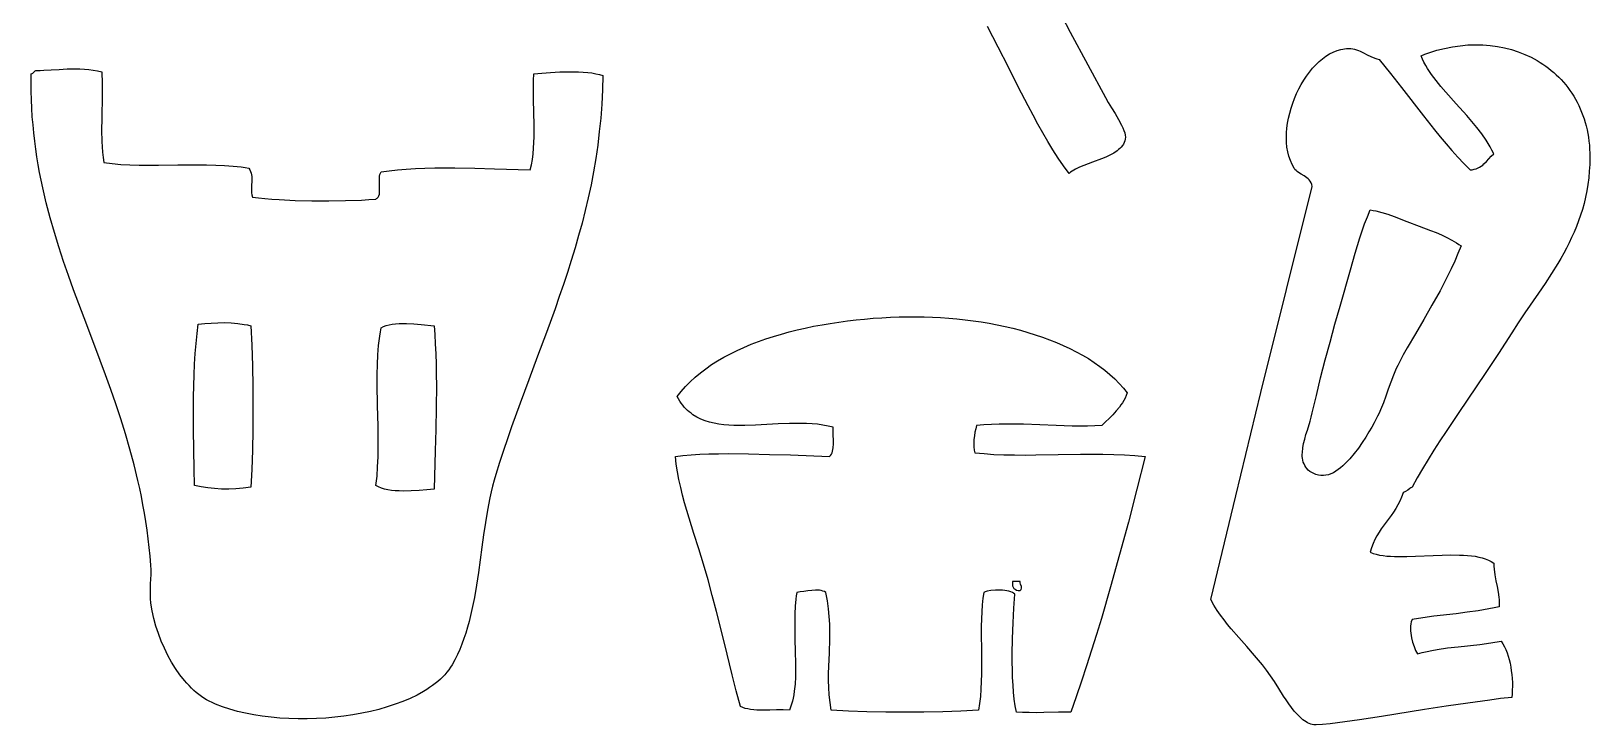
# Model space of a CAD drawing. Extents: x 4.8 to 43.2, y 0 to 48.
# Drawn here: x 13.63 to 24.35, y 25.24 to 30.01 of the extents above; entities that cross this region are included whole.
import ezdxf

# ---------------------------------------------------------------- set-up
doc = ezdxf.new("R2010")
doc.units = 0
doc.layers.add('Default_Layer', color=1, linetype='CONTINUOUS')

msp = doc.modelspace()

# ---------------------------------------------------------------- linework, layer by layer
at = {"layer": 'Default_Layer'}
msp.add_lwpolyline([(20.716, 30.116), (20.774, 30.006), (20.894, 29.78), (21.016, 29.556), (21.036, 29.522), (21.059, 29.485), (21.083, 29.445), (21.107, 29.405), (21.127, 29.366), (21.136, 29.347), (21.143, 29.329), (21.149, 29.312), (21.153, 29.297), (21.154, 29.282), (21.153, 29.269), (21.15, 29.257), (21.145, 29.246), (21.14, 29.235), (21.133, 29.225), (21.125, 29.215), (21.116, 29.206), (21.107, 29.197), (21.096, 29.189), (21.073, 29.173), (21.046, 29.159), (21.018, 29.146), (20.989, 29.134), (20.927, 29.111), (20.867, 29.088), (20.838, 29.076), (20.811, 29.063), (20.787, 29.048), (20.776, 29.041), (20.766, 29.032), (20.728, 29.085), (20.691, 29.139), (20.655, 29.195), (20.62, 29.253), (20.586, 29.312), (20.552, 29.373), (20.518, 29.435), (20.484, 29.499), (20.417, 29.629), (20.349, 29.764), (20.278, 29.903), (20.205, 30.044)], dxfattribs=at)
for points in [[(22.838, 26.425), (22.858, 26.417), (22.879, 26.411), (22.902, 26.406), (22.926, 26.402), (22.951, 26.399), (22.977, 26.397), (23.004, 26.395), (23.031, 26.395), (23.089, 26.395), (23.149, 26.397), (23.271, 26.403), (23.332, 26.405), (23.393, 26.407), (23.451, 26.406), (23.479, 26.405), (23.507, 26.403), (23.533, 26.4), (23.559, 26.397), (23.584, 26.392), (23.607, 26.386), (23.629, 26.379), (23.65, 26.371), (23.669, 26.361), (23.687, 26.35), (23.688, 26.329), (23.69, 26.309), (23.695, 26.269), (23.702, 26.228), (23.71, 26.189), (23.717, 26.151), (23.723, 26.115), (23.725, 26.097), (23.725, 26.081), (23.725, 26.064), (23.724, 26.049), (23.689, 26.042), (23.653, 26.035), (23.579, 26.022), (23.504, 26.012), (23.428, 26.002), (23.275, 25.984), (23.199, 25.974), (23.125, 25.963), (23.12, 25.947), (23.117, 25.932), (23.115, 25.916), (23.114, 25.9), (23.115, 25.884), (23.116, 25.868), (23.118, 25.852), (23.121, 25.836), (23.129, 25.805), (23.139, 25.776), (23.15, 25.749), (23.162, 25.726), (23.194, 25.734), (23.228, 25.742), (23.262, 25.749), (23.297, 25.755), (23.37, 25.766), (23.443, 25.775), (23.592, 25.791), (23.666, 25.801), (23.737, 25.812), (23.749, 25.795), (23.76, 25.775), (23.77, 25.755), (23.779, 25.733), (23.787, 25.71), (23.793, 25.686), (23.799, 25.661), (23.804, 25.635), (23.808, 25.609), (23.811, 25.583), (23.813, 25.556), (23.815, 25.529), (23.815, 25.503), (23.814, 25.476), (23.813, 25.45), (23.811, 25.425), (23.734, 25.417), (23.659, 25.407), (23.509, 25.387), (23.36, 25.365), (23.211, 25.342), (22.914, 25.295), (22.764, 25.272), (22.613, 25.25), (22.561, 25.244), (22.51, 25.239), (22.466, 25.237), (22.45, 25.237), (22.439, 25.238), (22.428, 25.242), (22.418, 25.246), (22.407, 25.251), (22.396, 25.257), (22.375, 25.272), (22.355, 25.289), (22.335, 25.31), (22.315, 25.332), (22.296, 25.356), (22.277, 25.382), (22.259, 25.408), (22.241, 25.434), (22.209, 25.486), (22.179, 25.535), (22.152, 25.575), (22.125, 25.613), (22.097, 25.649), (22.07, 25.683), (22.042, 25.715), (21.988, 25.777), (21.934, 25.837), (21.882, 25.897), (21.856, 25.927), (21.832, 25.959), (21.808, 25.991), (21.784, 26.025), (21.762, 26.061), (21.74, 26.099), (21.912, 26.813), (22.086, 27.525), (22.262, 28.235), (22.439, 28.944), (22.436, 28.957), (22.431, 28.969), (22.425, 28.98), (22.418, 28.989), (22.41, 28.997), (22.402, 29.004), (22.383, 29.017), (22.363, 29.029), (22.344, 29.04), (22.336, 29.046), (22.327, 29.053), (22.32, 29.061), (22.314, 29.069), (22.3, 29.095), (22.288, 29.123), (22.278, 29.152), (22.27, 29.182), (22.265, 29.214), (22.262, 29.246), (22.261, 29.279), (22.262, 29.312), (22.265, 29.346), (22.269, 29.38), (22.276, 29.415), (22.284, 29.449), (22.293, 29.483), (22.305, 29.517), (22.317, 29.55), (22.331, 29.583), (22.347, 29.615), (22.363, 29.646), (22.381, 29.675), (22.4, 29.704), (22.42, 29.731), (22.441, 29.757), (22.463, 29.781), (22.486, 29.803), (22.509, 29.823), (22.533, 29.841), (22.558, 29.856), (22.583, 29.869), (22.609, 29.88), (22.635, 29.887), (22.648, 29.89), (22.661, 29.892), (22.674, 29.893), (22.688, 29.893), (22.703, 29.893), (22.717, 29.891), (22.73, 29.888), (22.743, 29.885), (22.756, 29.88), (22.768, 29.875), (22.791, 29.864), (22.816, 29.851), (22.841, 29.839), (22.869, 29.828), (22.884, 29.823), (22.9, 29.818), (22.977, 29.722), (23.053, 29.625), (23.204, 29.43), (23.28, 29.333), (23.319, 29.285), (23.359, 29.238), (23.399, 29.192), (23.439, 29.146), (23.481, 29.101), (23.524, 29.058), (23.539, 29.059), (23.553, 29.062), (23.566, 29.066), (23.579, 29.071), (23.59, 29.077), (23.601, 29.084), (23.611, 29.091), (23.62, 29.099), (23.638, 29.116), (23.654, 29.133), (23.67, 29.152), (23.687, 29.169), (23.675, 29.193), (23.662, 29.217), (23.649, 29.24), (23.634, 29.263), (23.604, 29.307), (23.571, 29.35), (23.537, 29.392), (23.501, 29.433), (23.428, 29.513), (23.357, 29.593), (23.323, 29.633), (23.29, 29.673), (23.26, 29.714), (23.245, 29.735), (23.232, 29.756), (23.219, 29.777), (23.207, 29.799), (23.197, 29.821), (23.187, 29.843), (23.214, 29.854), (23.241, 29.864), (23.295, 29.881), (23.349, 29.894), (23.403, 29.905), (23.456, 29.913), (23.509, 29.918), (23.561, 29.919), (23.613, 29.918), (23.663, 29.914), (23.713, 29.908), (23.762, 29.898), (23.809, 29.886), (23.855, 29.871), (23.9, 29.853), (23.944, 29.833), (23.985, 29.811), (24.006, 29.798), (24.025, 29.786), (24.045, 29.772), (24.064, 29.758), (24.082, 29.743), (24.1, 29.728), (24.117, 29.712), (24.134, 29.696), (24.151, 29.679), (24.166, 29.661), (24.182, 29.643), (24.196, 29.625), (24.21, 29.605), (24.224, 29.586), (24.237, 29.565), (24.249, 29.545), (24.261, 29.523), (24.272, 29.501), (24.282, 29.479), (24.291, 29.456), (24.3, 29.433), (24.308, 29.409), (24.316, 29.385), (24.323, 29.36), (24.329, 29.334), (24.334, 29.309), (24.338, 29.282), (24.342, 29.256), (24.345, 29.228), (24.346, 29.201), (24.348, 29.173), (24.348, 29.144), (24.347, 29.096), (24.344, 29.048), (24.34, 29.002), (24.334, 28.957), (24.327, 28.913), (24.318, 28.87), (24.308, 28.827), (24.297, 28.786), (24.284, 28.746), (24.27, 28.706), (24.256, 28.668), (24.24, 28.63), (24.223, 28.592), (24.206, 28.556), (24.187, 28.519), (24.168, 28.484), (24.148, 28.448), (24.128, 28.413), (24.085, 28.345), (24.041, 28.276), (23.995, 28.209), (23.902, 28.073), (23.856, 28.005), (23.811, 27.935), (23.766, 27.864), (23.72, 27.794), (23.628, 27.656), (23.446, 27.388), (23.359, 27.257), (23.316, 27.192), (23.275, 27.128), (23.235, 27.064), (23.197, 27), (23.16, 26.937), (23.125, 26.873), (23.117, 26.869), (23.11, 26.864), (23.095, 26.853), (23.08, 26.843), (23.072, 26.838), (23.063, 26.835), (23.053, 26.805), (23.041, 26.777), (23.028, 26.751), (23.013, 26.726), (22.997, 26.702), (22.981, 26.679), (22.947, 26.633), (22.913, 26.587), (22.898, 26.563), (22.883, 26.539), (22.869, 26.513), (22.857, 26.485), (22.846, 26.456), (22.838, 26.425)], [(14.113, 29.732), (14.115, 29.653), (14.115, 29.573), (14.113, 29.412), (14.112, 29.332), (14.114, 29.254), (14.116, 29.216), (14.118, 29.179), (14.122, 29.143), (14.127, 29.108), (14.184, 29.101), (14.244, 29.096), (14.307, 29.093), (14.371, 29.091), (14.436, 29.09), (14.503, 29.091), (14.637, 29.092), (14.769, 29.093), (14.834, 29.093), (14.897, 29.091), (14.958, 29.089), (15.016, 29.084), (15.072, 29.078), (15.099, 29.074), (15.124, 29.069), (15.131, 29.058), (15.136, 29.047), (15.14, 29.036), (15.142, 29.024), (15.144, 29.013), (15.144, 29.001), (15.144, 28.977), (15.142, 28.952), (15.142, 28.926), (15.142, 28.913), (15.143, 28.899), (15.146, 28.885), (15.149, 28.871), (15.19, 28.866), (15.235, 28.861), (15.283, 28.857), (15.334, 28.854), (15.442, 28.848), (15.557, 28.845), (15.674, 28.844), (15.789, 28.846), (15.899, 28.85), (15.95, 28.853), (15.999, 28.857), (16.003, 28.86), (16.007, 28.863), (16.014, 28.87), (16.018, 28.88), (16.022, 28.891), (16.023, 28.903), (16.024, 28.916), (16.024, 28.944), (16.023, 28.973), (16.023, 29.001), (16.024, 29.014), (16.026, 29.025), (16.03, 29.036), (16.035, 29.044), (16.089, 29.052), (16.146, 29.058), (16.207, 29.063), (16.27, 29.067), (16.336, 29.069), (16.403, 29.071), (16.471, 29.071), (16.541, 29.071), (16.679, 29.069), (16.815, 29.065), (17.06, 29.058), (17.068, 29.093), (17.075, 29.13), (17.08, 29.168), (17.083, 29.207), (17.085, 29.246), (17.086, 29.286), (17.086, 29.368), (17.082, 29.54), (17.082, 29.628), (17.083, 29.673), (17.085, 29.718), (17.139, 29.724), (17.199, 29.729), (17.263, 29.733), (17.329, 29.734), (17.361, 29.734), (17.393, 29.733), (17.425, 29.731), (17.455, 29.728), (17.484, 29.725), (17.511, 29.72), (17.536, 29.714), (17.559, 29.707), (17.557, 29.608), (17.552, 29.511), (17.545, 29.415), (17.535, 29.321), (17.524, 29.227), (17.51, 29.136), (17.495, 29.045), (17.478, 28.955), (17.459, 28.866), (17.438, 28.778), (17.416, 28.691), (17.393, 28.605), (17.368, 28.52), (17.342, 28.435), (17.316, 28.351), (17.288, 28.268), (17.26, 28.185), (17.231, 28.102), (17.171, 27.938), (17.111, 27.776), (17.05, 27.613), (16.99, 27.451), (16.932, 27.289), (16.903, 27.207), (16.876, 27.125), (16.849, 27.043), (16.823, 26.96), (16.812, 26.921), (16.801, 26.881), (16.791, 26.841), (16.782, 26.8), (16.766, 26.716), (16.752, 26.631), (16.739, 26.545), (16.727, 26.459), (16.704, 26.285), (16.691, 26.199), (16.676, 26.114), (16.659, 26.03), (16.65, 25.989), (16.64, 25.949), (16.629, 25.909), (16.617, 25.869), (16.604, 25.831), (16.59, 25.793), (16.575, 25.756), (16.559, 25.72), (16.542, 25.685), (16.523, 25.651), (16.512, 25.633), (16.5, 25.616), (16.487, 25.599), (16.473, 25.582), (16.458, 25.567), (16.442, 25.551), (16.425, 25.536), (16.407, 25.521), (16.388, 25.507), (16.368, 25.493), (16.348, 25.479), (16.326, 25.466), (16.282, 25.442), (16.234, 25.419), (16.184, 25.397), (16.131, 25.378), (16.076, 25.36), (16.019, 25.343), (15.961, 25.329), (15.901, 25.316), (15.84, 25.305), (15.778, 25.296), (15.716, 25.289), (15.653, 25.283), (15.589, 25.28), (15.526, 25.278), (15.463, 25.278), (15.4, 25.28), (15.338, 25.283), (15.277, 25.289), (15.217, 25.296), (15.159, 25.305), (15.102, 25.316), (15.047, 25.329), (14.994, 25.344), (14.944, 25.361), (14.896, 25.379), (14.873, 25.39), (14.851, 25.4), (14.833, 25.41), (14.815, 25.42), (14.798, 25.432), (14.78, 25.445), (14.763, 25.459), (14.746, 25.474), (14.729, 25.49), (14.713, 25.507), (14.697, 25.524), (14.681, 25.543), (14.65, 25.582), (14.621, 25.624), (14.593, 25.669), (14.568, 25.715), (14.544, 25.764), (14.522, 25.814), (14.502, 25.865), (14.485, 25.917), (14.471, 25.969), (14.459, 26.022), (14.45, 26.074), (14.447, 26.107), (14.447, 26.14), (14.447, 26.173), (14.449, 26.207), (14.452, 26.272), (14.452, 26.305), (14.45, 26.336), (14.445, 26.398), (14.439, 26.458), (14.432, 26.518), (14.424, 26.578), (14.416, 26.636), (14.406, 26.694), (14.396, 26.751), (14.385, 26.808), (14.374, 26.864), (14.362, 26.919), (14.335, 27.028), (14.307, 27.135), (14.276, 27.24), (14.244, 27.344), (14.21, 27.446), (14.175, 27.546), (14.139, 27.646), (14.066, 27.843), (13.992, 28.038), (13.919, 28.233), (13.884, 28.33), (13.85, 28.428), (13.818, 28.527), (13.787, 28.627), (13.758, 28.728), (13.731, 28.83), (13.707, 28.934), (13.696, 28.986), (13.685, 29.039), (13.676, 29.093), (13.667, 29.147), (13.659, 29.201), (13.652, 29.256), (13.645, 29.312), (13.64, 29.368), (13.635, 29.424), (13.632, 29.482), (13.629, 29.54), (13.628, 29.599), (13.627, 29.658), (13.628, 29.718), (13.633, 29.721), (13.638, 29.724), (13.646, 29.731), (13.654, 29.739), (13.659, 29.742), (13.665, 29.743), (13.689, 29.743), (13.714, 29.744), (13.765, 29.746), (13.82, 29.75), (13.876, 29.753), (13.934, 29.754), (13.963, 29.753), (13.993, 29.752), (14.023, 29.749), (14.053, 29.745), (14.083, 29.739), (14.113, 29.732)], [(23.462, 28.534), (23.441, 28.481), (23.419, 28.429), (23.395, 28.377), (23.37, 28.326), (23.344, 28.276), (23.318, 28.226), (23.262, 28.127), (23.206, 28.028), (23.148, 27.93), (23.092, 27.833), (23.065, 27.784), (23.038, 27.734), (23.027, 27.712), (23.016, 27.69), (22.997, 27.644), (22.979, 27.596), (22.962, 27.548), (22.945, 27.5), (22.928, 27.453), (22.909, 27.406), (22.899, 27.383), (22.888, 27.361), (22.865, 27.317), (22.849, 27.287), (22.829, 27.254), (22.807, 27.218), (22.783, 27.18), (22.756, 27.142), (22.728, 27.104), (22.698, 27.069), (22.682, 27.052), (22.666, 27.036), (22.65, 27.021), (22.634, 27.007), (22.617, 26.994), (22.601, 26.983), (22.584, 26.973), (22.567, 26.965), (22.55, 26.959), (22.532, 26.955), (22.515, 26.953), (22.498, 26.953), (22.481, 26.955), (22.464, 26.96), (22.449, 26.967), (22.435, 26.974), (22.422, 26.982), (22.411, 26.991), (22.402, 27.001), (22.394, 27.011), (22.387, 27.022), (22.382, 27.034), (22.377, 27.046), (22.374, 27.059), (22.372, 27.072), (22.37, 27.085), (22.37, 27.099), (22.371, 27.113), (22.374, 27.143), (22.379, 27.173), (22.387, 27.204), (22.395, 27.235), (22.405, 27.266), (22.424, 27.327), (22.432, 27.356), (22.439, 27.384), (22.467, 27.505), (22.496, 27.626), (22.528, 27.749), (22.561, 27.872), (22.595, 27.996), (22.63, 28.12), (22.701, 28.37), (22.733, 28.484), (22.749, 28.537), (22.765, 28.589), (22.782, 28.639), (22.799, 28.687), (22.818, 28.735), (22.838, 28.782), (22.857, 28.779), (22.876, 28.775), (22.917, 28.765), (22.959, 28.752), (23.003, 28.737), (23.09, 28.703), (23.175, 28.67), (23.253, 28.641), (23.291, 28.626), (23.328, 28.61), (23.364, 28.593), (23.399, 28.575), (23.432, 28.555), (23.447, 28.545), (23.462, 28.534)], [(15.138, 27.985), (15.145, 27.851), (15.15, 27.709), (15.152, 27.563), (15.153, 27.414), (15.152, 27.268), (15.149, 27.127), (15.144, 26.994), (15.138, 26.873), (15.086, 26.866), (15.035, 26.861), (14.986, 26.859), (14.937, 26.86), (14.889, 26.863), (14.842, 26.868), (14.796, 26.876), (14.751, 26.885), (14.748, 27), (14.745, 27.13), (14.743, 27.271), (14.743, 27.42), (14.744, 27.495), (14.745, 27.571), (14.748, 27.646), (14.751, 27.72), (14.756, 27.793), (14.761, 27.863), (14.768, 27.931), (14.776, 27.996), (14.821, 28), (14.866, 28.003), (14.911, 28.005), (14.957, 28.006), (15.002, 28.004), (15.048, 28), (15.093, 27.994), (15.115, 27.99), (15.138, 27.985)], [(16.398, 27.985), (16.403, 27.924), (16.407, 27.859), (16.41, 27.791), (16.413, 27.72), (16.414, 27.648), (16.415, 27.573), (16.414, 27.422), (16.411, 27.271), (16.407, 27.124), (16.398, 26.86), (16.349, 26.855), (16.296, 26.85), (16.241, 26.847), (16.185, 26.846), (16.158, 26.847), (16.131, 26.848), (16.105, 26.851), (16.081, 26.855), (16.057, 26.86), (16.036, 26.867), (16.016, 26.875), (15.999, 26.885), (16.006, 26.948), (16.01, 27.014), (16.013, 27.082), (16.014, 27.151), (16.014, 27.221), (16.013, 27.293), (16.009, 27.436), (16.007, 27.579), (16.007, 27.649), (16.009, 27.718), (16.012, 27.785), (16.017, 27.849), (16.021, 27.881), (16.025, 27.912), (16.03, 27.942), (16.035, 27.971), (16.051, 27.98), (16.069, 27.986), (16.09, 27.992), (16.111, 27.995), (16.134, 27.998), (16.158, 27.999), (16.183, 28), (16.209, 28), (16.26, 27.997), (16.31, 27.993), (16.398, 27.985)], [(21.166, 27.523), (21.159, 27.504), (21.151, 27.487), (21.143, 27.47), (21.133, 27.455), (21.123, 27.44), (21.113, 27.425), (21.09, 27.398), (21.066, 27.372), (21.041, 27.347), (21.016, 27.322), (20.991, 27.297), (20.943, 27.295), (20.893, 27.293), (20.841, 27.293), (20.788, 27.294), (20.678, 27.297), (20.565, 27.302), (20.452, 27.306), (20.396, 27.307), (20.34, 27.308), (20.286, 27.307), (20.232, 27.305), (20.18, 27.302), (20.13, 27.297), (20.124, 27.276), (20.119, 27.253), (20.115, 27.227), (20.112, 27.201), (20.11, 27.176), (20.111, 27.151), (20.113, 27.129), (20.117, 27.11), (20.181, 27.104), (20.248, 27.099), (20.318, 27.096), (20.39, 27.095), (20.463, 27.094), (20.538, 27.095), (20.691, 27.097), (20.845, 27.1), (20.922, 27.1), (20.998, 27.1), (21.073, 27.099), (21.147, 27.096), (21.219, 27.092), (21.289, 27.085), (21.233, 26.859), (21.174, 26.633), (21.114, 26.41), (21.052, 26.188), (20.988, 25.968), (20.954, 25.859), (20.921, 25.751), (20.886, 25.644), (20.851, 25.537), (20.816, 25.43), (20.779, 25.325), (20.693, 25.323), (20.592, 25.321), (20.541, 25.32), (20.492, 25.321), (20.445, 25.322), (20.404, 25.325), (20.396, 25.368), (20.389, 25.414), (20.384, 25.462), (20.381, 25.511), (20.378, 25.563), (20.376, 25.616), (20.375, 25.669), (20.375, 25.724), (20.377, 25.832), (20.381, 25.939), (20.386, 26.041), (20.392, 26.136), (20.385, 26.143), (20.376, 26.149), (20.365, 26.153), (20.352, 26.157), (20.339, 26.16), (20.324, 26.162), (20.308, 26.164), (20.292, 26.165), (20.26, 26.164), (20.229, 26.161), (20.202, 26.156), (20.19, 26.153), (20.18, 26.149), (20.173, 26.108), (20.168, 26.063), (20.165, 26.015), (20.163, 25.966), (20.162, 25.914), (20.162, 25.861), (20.163, 25.752), (20.164, 25.642), (20.164, 25.588), (20.162, 25.535), (20.16, 25.483), (20.156, 25.432), (20.15, 25.384), (20.142, 25.338), (20.022, 25.332), (19.897, 25.327), (19.768, 25.324), (19.637, 25.323), (19.505, 25.324), (19.376, 25.327), (19.25, 25.331), (19.13, 25.338), (19.122, 25.391), (19.117, 25.443), (19.114, 25.493), (19.112, 25.542), (19.112, 25.59), (19.114, 25.638), (19.118, 25.733), (19.121, 25.829), (19.121, 25.879), (19.12, 25.929), (19.117, 25.982), (19.112, 26.035), (19.105, 26.091), (19.094, 26.149), (19.084, 26.154), (19.073, 26.158), (19.061, 26.161), (19.049, 26.163), (19.036, 26.163), (19.023, 26.164), (18.996, 26.162), (18.969, 26.159), (18.942, 26.155), (18.917, 26.152), (18.894, 26.149), (18.89, 26.126), (18.886, 26.103), (18.882, 26.054), (18.879, 26.002), (18.879, 25.949), (18.879, 25.895), (18.88, 25.84), (18.883, 25.729), (18.885, 25.674), (18.885, 25.62), (18.884, 25.568), (18.881, 25.517), (18.876, 25.468), (18.872, 25.444), (18.868, 25.421), (18.863, 25.399), (18.858, 25.378), (18.851, 25.358), (18.843, 25.338), (18.8, 25.339), (18.754, 25.339), (18.708, 25.337), (18.662, 25.337), (18.618, 25.338), (18.597, 25.34), (18.576, 25.342), (18.557, 25.346), (18.539, 25.35), (18.522, 25.356), (18.506, 25.364), (18.477, 25.472), (18.449, 25.581), (18.395, 25.8), (18.341, 26.018), (18.312, 26.127), (18.283, 26.236), (18.252, 26.342), (18.219, 26.448), (18.185, 26.554), (18.152, 26.66), (18.136, 26.713), (18.121, 26.766), (18.108, 26.819), (18.095, 26.872), (18.083, 26.925), (18.073, 26.978), (18.064, 27.032), (18.058, 27.085), (18.11, 27.091), (18.166, 27.096), (18.226, 27.1), (18.289, 27.102), (18.354, 27.103), (18.422, 27.104), (18.562, 27.103), (18.706, 27.099), (18.849, 27.095), (19.119, 27.085), (19.126, 27.092), (19.132, 27.1), (19.136, 27.11), (19.14, 27.12), (19.142, 27.132), (19.144, 27.144), (19.145, 27.171), (19.145, 27.2), (19.143, 27.229), (19.143, 27.258), (19.144, 27.286), (19.108, 27.294), (19.072, 27.301), (19.035, 27.306), (18.998, 27.309), (18.96, 27.311), (18.921, 27.312), (18.883, 27.312), (18.844, 27.312), (18.766, 27.309), (18.687, 27.304), (18.61, 27.3), (18.535, 27.297), (18.498, 27.297), (18.461, 27.298), (18.426, 27.299), (18.391, 27.302), (18.357, 27.307), (18.324, 27.313), (18.292, 27.32), (18.262, 27.33), (18.233, 27.342), (18.205, 27.356), (18.178, 27.372), (18.166, 27.382), (18.153, 27.392), (18.142, 27.402), (18.13, 27.413), (18.119, 27.425), (18.109, 27.438), (18.099, 27.452), (18.089, 27.466), (18.08, 27.481), (18.071, 27.498), (18.099, 27.533), (18.128, 27.566), (18.16, 27.599), (18.194, 27.63), (18.23, 27.66), (18.268, 27.689), (18.307, 27.717), (18.349, 27.743), (18.392, 27.768), (18.437, 27.792), (18.483, 27.815), (18.53, 27.836), (18.579, 27.857), (18.629, 27.876), (18.681, 27.894), (18.733, 27.911), (18.787, 27.927), (18.841, 27.942), (18.896, 27.956), (18.952, 27.969), (19.009, 27.981), (19.067, 27.991), (19.124, 28.001), (19.183, 28.01), (19.242, 28.018), (19.301, 28.025), (19.36, 28.031), (19.419, 28.036), (19.479, 28.04), (19.538, 28.043), (19.597, 28.045), (19.656, 28.046), (19.713, 28.047), (19.769, 28.046), (19.826, 28.044), (19.882, 28.041), (19.939, 28.037), (19.995, 28.032), (20.051, 28.026), (20.107, 28.019), (20.162, 28.011), (20.217, 28.002), (20.272, 27.991), (20.326, 27.98), (20.379, 27.967), (20.431, 27.954), (20.483, 27.939), (20.534, 27.923), (20.584, 27.906), (20.632, 27.888), (20.68, 27.869), (20.726, 27.849), (20.772, 27.828), (20.816, 27.805), (20.858, 27.782), (20.899, 27.758), (20.939, 27.732), (20.977, 27.705), (21.013, 27.678), (21.047, 27.649), (21.08, 27.619), (21.111, 27.588), (21.14, 27.556), (21.166, 27.523)], [(20.429, 26.161), (20.436, 26.169), (20.439, 26.177), (20.44, 26.184), (20.438, 26.19), (20.433, 26.205), (20.43, 26.214), (20.429, 26.224), (20.378, 26.224), (20.377, 26.208), (20.378, 26.195), (20.379, 26.189), (20.381, 26.184), (20.384, 26.18), (20.387, 26.176), (20.395, 26.17), (20.405, 26.165), (20.416, 26.162), (20.429, 26.161)]]:
    msp.add_lwpolyline(points, close=True, dxfattribs=at)

doc.saveas('drawing.dxf')
